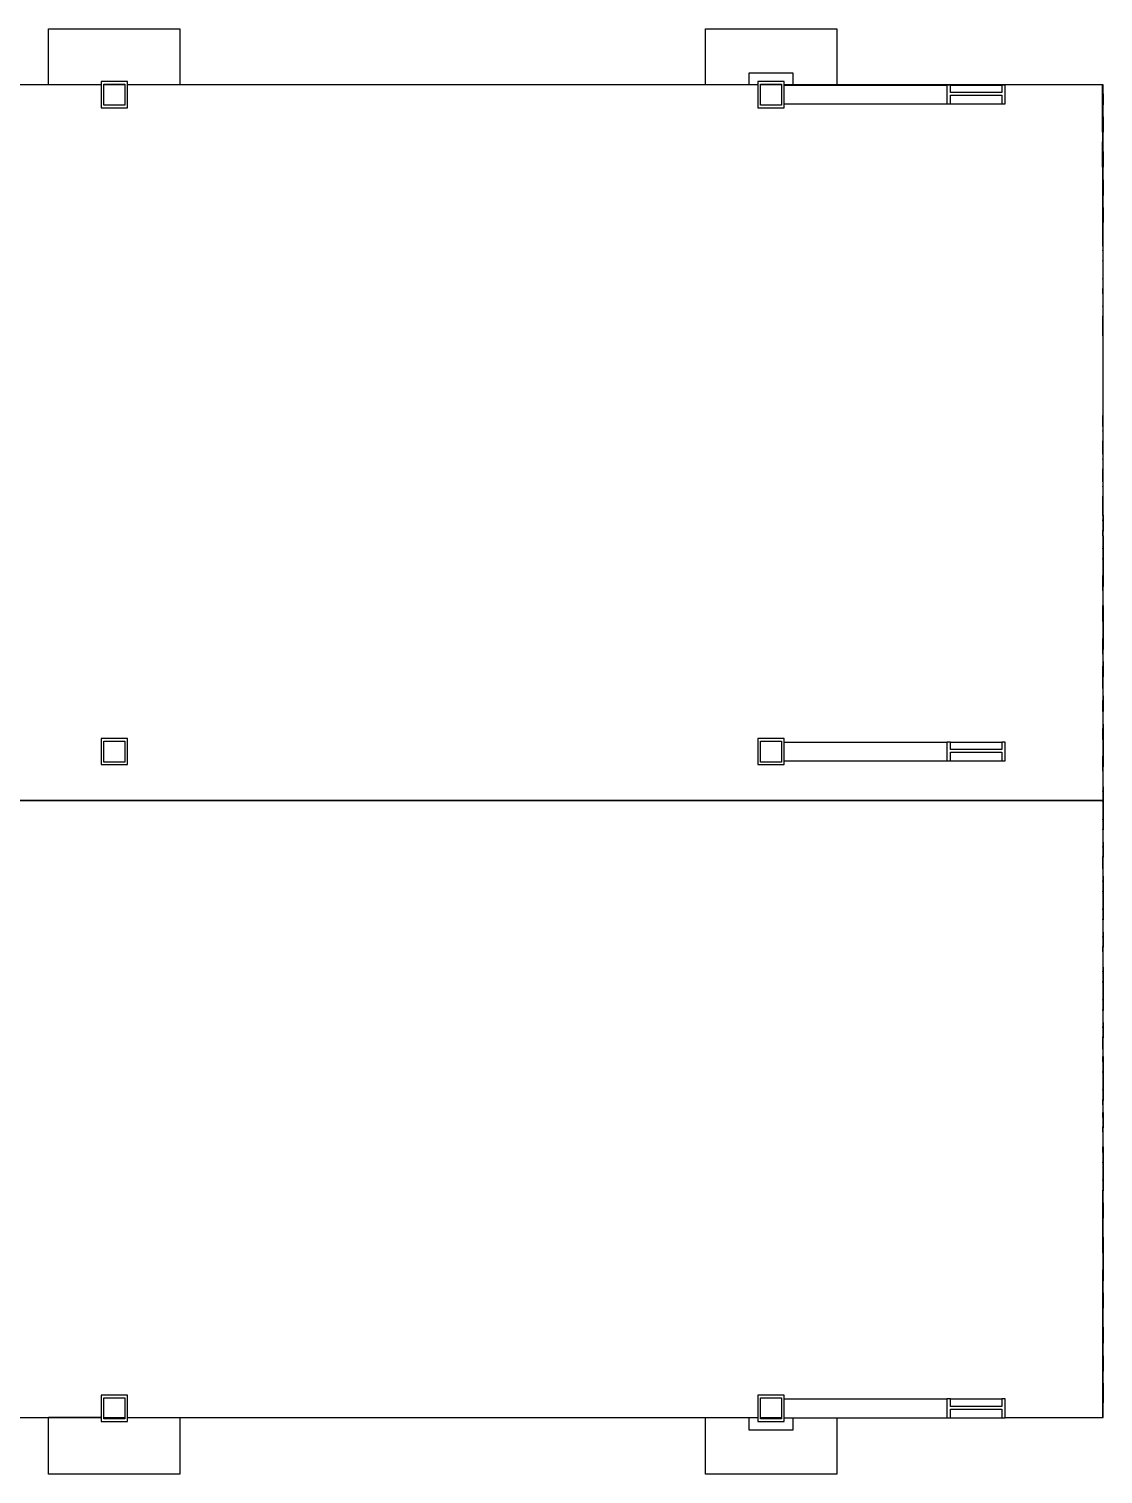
# Model space of a CAD drawing. Extents: x -13.7 to 8.9, y -8.1 to 8.4.
# Drawn here: x -3.33 to 8.94, y -8.07 to 8.43 of the extents above; entities that cross this region are included whole.
import ezdxf

# ---------------------------------------------------------------- set-up
doc = ezdxf.new("R2010")
doc.units = 0
doc.layers.get('0').update_dxf_attribs({"linetype": 'CONTINUOUS'})
doc.layers.add('SECTIONCUTEDGES', color=7, linetype='CONTINUOUS')

msp = doc.modelspace()

# ---------------------------------------------------------------- linework, layer by layer
for p, q in [((-3.107, 7.787), (-3.107, 8.427)), ((-3.107, 8.427), (-1.607, 8.427)), ((-1.607, 8.427), (-1.607, 7.787)), ((4.393, 7.787), (4.393, 8.427)), ((4.393, 8.427), (5.893, 8.427)), ((4.393, 8.427), (5.893, 8.427)), ((4.393, 7.787), (4.393, 8.427)), ((5.893, 8.427), (5.893, 7.787)), ((5.893, 8.427), (5.893, 7.787)), ((4.893, 7.787), (4.893, 7.927)), ((4.893, 7.927), (5.393, 7.927)), ((5.393, 7.927), (5.393, 7.787)), ((-3.107, 7.787), (-9.107, 7.787)), ((-2.507, 7.787), (-3.107, 7.787)), ((-2.237, 7.787), (-2.477, 7.787)), ((-1.607, 7.787), (-2.207, 7.787)), ((4.393, 7.787), (-1.607, 7.787)), ((4.993, 7.787), (4.393, 7.787)), ((5.263, 7.787), (5.023, 7.787)), ((5.893, 7.787), (5.293, 7.787)), ((5.293, 7.785), (7.15, 7.785)), ((8.93, 7.787), (5.893, 7.787)), ((7.191, 7.785), (7.779, 7.785)), ((8.93, 7.739), (8.93, 7.787)), ((8.936, 7.787), (8.93, 7.787)), ((8.936, 7.739), (8.936, 7.787)), ((8.93, 7.739), (8.936, 7.739)), ((8.93, 7.685), (8.93, 7.739)), ((8.93, 7.685), (8.936, 7.685)), ((8.93, 7.676), (8.93, 7.685)), ((8.93, 7.676), (8.936, 7.676)), ((8.93, 7.568), (8.93, 7.676)), ((8.936, 7.685), (8.936, 7.739)), ((8.936, 7.685), (8.936, 7.676)), ((8.936, 7.676), (8.936, 7.568)), ((5.293, 7.57), (7.15, 7.57)), ((7.191, 7.57), (7.779, 7.57)), ((8.93, 7.568), (8.936, 7.568)), ((8.93, 7.559), (8.93, 7.568)), ((8.93, 7.559), (8.936, 7.559)), ((8.93, 7.508), (8.93, 7.559)), ((8.93, 7.422), (8.93, 7.508)), ((8.936, 7.568), (8.936, 7.559)), ((8.936, 7.508), (8.936, 7.559)), ((8.936, 7.422), (8.936, 7.508)), ((8.93, 7.371), (8.93, 7.422)), ((8.93, 7.371), (8.936, 7.371)), ((8.93, 7.363), (8.93, 7.371)), ((8.93, 7.363), (8.936, 7.363)), ((8.93, 7.256), (8.93, 7.363)), ((8.936, 7.422), (8.936, 7.371)), ((8.936, 7.371), (8.936, 7.363)), ((8.936, 7.363), (8.936, 7.256)), ((8.93, 7.256), (8.936, 7.256)), ((8.93, 7.247), (8.93, 7.256)), ((8.93, 7.247), (8.936, 7.247)), ((8.93, 7.247), (8.93, 7.137)), ((8.935, 7.029), (8.93, 7.137)), ((8.93, 7.029), (8.93, 7.137)), ((8.936, 7.256), (8.936, 7.247)), ((8.936, 7.029), (8.936, 7.247)), ((8.93, 7.029), (8.935, 7.029)), ((8.93, 6.974), (8.93, 7.029)), ((8.93, 6.974), (8.936, 6.974)), ((8.93, 6.966), (8.93, 6.974)), ((8.93, 6.966), (8.936, 6.966)), ((8.93, 6.855), (8.93, 6.966)), ((8.935, 7.029), (8.935, 7.029)), ((8.935, 7.029), (8.936, 7.029)), ((8.935, 7.029), (8.936, 7.029)), ((8.935, 7.026), (8.935, 7.029)), ((8.936, 7.029), (8.936, 7.029)), ((8.936, 7.029), (8.936, 6.974)), ((8.936, 6.974), (8.936, 6.966)), ((8.936, 6.966), (8.936, 6.855)), ((8.93, 6.855), (8.933, 6.855)), ((8.93, 6.847), (8.93, 6.855)), ((8.93, 6.847), (8.933, 6.847)), ((8.933, 6.847), (8.933, 6.855)), ((8.933, 6.855), (8.936, 6.855)), ((8.933, 6.847), (8.936, 6.847)), ((8.933, 6.795), (8.933, 6.847)), ((8.933, 6.703), (8.933, 6.795)), ((8.936, 6.855), (8.936, 6.847)), ((8.936, 6.795), (8.936, 6.847)), ((8.936, 6.703), (8.936, 6.795)), ((8.933, 6.652), (8.933, 6.703)), ((8.933, 6.652), (8.936, 6.652)), ((8.933, 6.643), (8.933, 6.652)), ((8.933, 6.643), (8.936, 6.643)), ((8.933, 6.535), (8.933, 6.643)), ((8.936, 6.703), (8.936, 6.652)), ((8.936, 6.652), (8.936, 6.643)), ((8.936, 6.643), (8.936, 6.535)), ((8.933, 6.535), (8.936, 6.535)), ((8.933, 6.527), (8.933, 6.535)), ((8.933, 6.527), (8.936, 6.527)), ((8.933, 6.476), (8.933, 6.527)), ((8.933, 6.389), (8.933, 6.476)), ((8.936, 6.535), (8.936, 6.527)), ((8.936, 6.476), (8.936, 6.527)), ((8.936, 6.389), (8.936, 6.476)), ((8.933, 6.339), (8.933, 6.389)), ((8.933, 6.339), (8.936, 6.339)), ((8.933, 6.33), (8.933, 6.339)), ((8.933, 6.33), (8.936, 6.33)), ((8.933, 6.223), (8.933, 6.33)), ((8.936, 6.389), (8.936, 6.339)), ((8.936, 6.339), (8.936, 6.33)), ((8.936, 6.33), (8.936, 6.223)), ((8.933, 6.223), (8.936, 6.223)), ((8.933, 6.215), (8.933, 6.223)), ((8.933, 6.215), (8.936, 6.215)), ((8.933, 6.164), (8.933, 6.215)), ((8.933, 6.075), (8.933, 6.164)), ((8.936, 6.223), (8.936, 6.215)), ((8.936, 6.164), (8.936, 6.215)), ((8.936, 5.997), (8.936, 6.164)), ((8.934, 5.997), (8.933, 6.075)), ((8.933, 5.997), (8.933, 6.075)), ((8.933, 5.997), (8.934, 5.997)), ((8.933, 5.954), (8.933, 5.997)), ((8.933, 5.954), (8.933, 5.901)), ((8.934, 5.997), (8.936, 5.997)), ((8.934, 5.956), (8.934, 5.997)), ((8.934, 5.956), (8.934, 5.956)), ((8.934, 5.956), (8.934, 5.954)), ((8.934, 5.954), (8.934, 5.956)), ((8.934, 5.948), (8.934, 5.954)), ((8.934, 5.948), (8.934, 5.901)), ((8.936, 1.843), (8.936, 5.997)), ((8.933, 5.901), (8.934, 5.901)), ((8.933, 5.893), (8.933, 5.901)), ((8.933, 5.893), (8.934, 5.893)), ((8.933, 5.893), (8.933, 5.783)), ((8.933, 5.783), (8.934, 5.783)), ((8.933, 5.774), (8.933, 5.783)), ((8.934, 5.901), (8.934, 5.893)), ((8.934, 5.893), (8.934, 5.783)), ((8.934, 5.783), (8.934, 5.774)), ((8.933, 5.774), (8.934, 5.774)), ((8.933, 5.774), (8.933, 5.579)), ((8.934, 5.774), (8.934, 5.579)), ((8.933, 5.579), (8.934, 5.579)), ((8.933, 5.571), (8.933, 5.579)), ((8.933, 5.571), (8.934, 5.571)), ((8.933, 5.571), (8.933, 5.463)), ((8.933, 5.463), (8.934, 5.463)), ((8.933, 5.454), (8.933, 5.463)), ((8.933, 5.454), (8.934, 5.454)), ((8.933, 5.403), (8.933, 5.454)), ((8.934, 5.579), (8.934, 5.571)), ((8.934, 5.571), (8.934, 5.463)), ((8.934, 5.463), (8.934, 5.454)), ((8.934, 5.403), (8.934, 5.454)), ((8.933, 5.403), (8.933, 5.266)), ((8.934, 5.403), (8.934, 5.266)), ((8.933, 5.266), (8.934, 5.266)), ((8.933, 5.257), (8.933, 5.266)), ((8.933, 5.257), (8.934, 5.257)), ((8.933, 5.257), (8.933, 5.15)), ((8.933, 5.15), (8.934, 5.15)), ((8.933, 5.142), (8.933, 5.15)), ((8.933, 5.142), (8.934, 5.142)), ((8.933, 5.091), (8.933, 5.142)), ((8.934, 5.266), (8.934, 5.257)), ((8.934, 5.257), (8.934, 5.15)), ((8.934, 5.15), (8.934, 5.142)), ((8.934, 5.091), (8.934, 5.142)), ((8.933, 5.091), (8.933, 4.924)), ((8.934, 4.924), (8.934, 5.091)), ((8.933, 4.924), (8.934, 4.924)), ((8.933, 4.924), (8.933, 4.015)), ((8.934, 3.897), (8.933, 4.015)), ((8.933, 4.015), (8.933, 3.894)), ((8.933, 3.894), (8.933, 3.842)), ((8.933, 3.842), (8.934, 3.842)), ((8.933, 3.833), (8.933, 3.842)), ((8.933, 3.833), (8.934, 3.833)), ((8.933, 3.833), (8.933, 3.723)), ((8.934, 3.897), (8.934, 3.897)), ((8.934, 3.897), (8.934, 3.894)), ((8.934, 3.894), (8.934, 3.897)), ((8.934, 3.888), (8.934, 3.894)), ((8.934, 3.888), (8.934, 3.842)), ((8.934, 3.842), (8.934, 3.833)), ((8.934, 3.833), (8.934, 3.723)), ((8.933, 3.723), (8.934, 3.723)), ((8.933, 3.714), (8.933, 3.723)), ((8.933, 3.714), (8.934, 3.714)), ((8.933, 3.714), (8.933, 3.571)), ((8.934, 3.723), (8.934, 3.714)), ((8.934, 3.571), (8.934, 3.714)), ((8.933, 3.571), (8.933, 3.52)), ((8.933, 3.52), (8.934, 3.52)), ((8.933, 3.511), (8.933, 3.52)), ((8.933, 3.511), (8.934, 3.511)), ((8.933, 3.511), (8.933, 3.403)), ((8.934, 3.571), (8.934, 3.52)), ((8.934, 3.52), (8.934, 3.511)), ((8.934, 3.511), (8.934, 3.403)), ((8.933, 3.403), (8.934, 3.403)), ((8.933, 3.394), (8.933, 3.403)), ((8.933, 3.394), (8.934, 3.394)), ((8.933, 3.394), (8.933, 3.257)), ((8.934, 3.403), (8.934, 3.394)), ((8.934, 3.257), (8.934, 3.394)), ((8.933, 3.257), (8.933, 3.206)), ((8.933, 3.206), (8.934, 3.206)), ((8.933, 3.198), (8.933, 3.206)), ((8.933, 3.198), (8.934, 3.198)), ((8.933, 3.198), (8.933, 3.091)), ((8.934, 3.257), (8.934, 3.206)), ((8.934, 3.206), (8.934, 3.198)), ((8.934, 3.198), (8.934, 3.091)), ((8.933, 3.091), (8.934, 3.091)), ((8.933, 3.082), (8.933, 3.091)), ((8.933, 3.082), (8.934, 3.082)), ((8.933, 3.032), (8.933, 3.082)), ((8.933, 3.032), (8.933, 2.873)), ((8.934, 3.091), (8.934, 3.082)), ((8.934, 3.082), (8.934, 3.043)), ((8.935, 2.876), (8.934, 3.043)), ((8.934, 3.043), (8.934, 3.043)), ((8.934, 3.032), (8.934, 3.043)), ((8.934, 2.873), (8.934, 3.032)), ((8.933, 2.873), (8.933, 2.821)), ((8.933, 2.821), (8.935, 2.821)), ((8.933, 2.812), (8.933, 2.821)), ((8.933, 2.812), (8.935, 2.812)), ((8.933, 2.812), (8.933, 2.702)), ((8.935, 2.876), (8.935, 2.876)), ((8.935, 2.876), (8.935, 2.873)), ((8.935, 2.873), (8.935, 2.876)), ((8.935, 2.867), (8.935, 2.873)), ((8.935, 2.867), (8.935, 2.821)), ((8.935, 2.821), (8.935, 2.812)), ((8.935, 2.812), (8.935, 2.702)), ((8.933, 2.702), (8.935, 2.702)), ((8.933, 2.693), (8.933, 2.702)), ((8.933, 2.693), (8.935, 2.693)), ((8.933, 2.641), (8.933, 2.693)), ((8.933, 2.641), (8.933, 2.498)), ((8.935, 2.702), (8.935, 2.693)), ((8.935, 2.641), (8.935, 2.693)), ((8.935, 2.641), (8.935, 2.498)), ((8.933, 2.498), (8.935, 2.498)), ((8.933, 2.49), (8.933, 2.498)), ((8.933, 2.49), (8.935, 2.49)), ((8.933, 2.49), (8.933, 2.382)), ((8.935, 2.498), (8.935, 2.49)), ((8.935, 2.49), (8.935, 2.382)), ((8.933, 2.382), (8.935, 2.382)), ((8.933, 2.373), (8.933, 2.382)), ((8.933, 2.373), (8.935, 2.373)), ((8.933, 2.373), (8.933, 2.185)), ((8.935, 2.382), (8.935, 2.373)), ((8.935, 2.373), (8.935, 2.185)), ((8.933, 2.185), (8.935, 2.185)), ((8.933, 2.176), (8.933, 2.185)), ((8.933, 2.176), (8.935, 2.176)), ((8.933, 2.07), (8.933, 2.176)), ((8.935, 2.185), (8.935, 2.176)), ((8.935, 2.176), (8.935, 2.07)), ((8.933, 2.07), (8.935, 2.07)), ((8.933, 2.061), (8.933, 2.07)), ((8.933, 2.061), (8.935, 2.061)), ((8.933, 2.011), (8.933, 2.061)), ((8.935, 2.011), (8.933, 2.011)), ((8.933, 2.011), (8.933, 1.843)), ((8.935, 2.07), (8.935, 2.061)), ((8.935, 2.011), (8.935, 2.061)), ((8.935, 1.961), (8.935, 2.011)), ((8.935, 1.961), (8.935, 2.011)), ((8.933, 1.843), (8.935, 1.843)), ((8.933, 1.788), (8.933, 1.843)), ((8.936, 1.843), (8.935, 1.961)), ((8.935, 1.843), (8.935, 1.961)), ((8.936, 1.843), (8.936, 1.843)), ((8.936, 1.843), (8.936, 1.84)), ((8.936, 1.84), (8.936, 1.843)), ((8.936, 1.834), (8.936, 1.84)), ((8.936, 1.834), (8.936, 1.788)), ((8.933, 1.788), (8.936, 1.788)), ((8.933, 1.779), (8.933, 1.788)), ((8.933, 1.779), (8.936, 1.779)), ((8.933, 1.669), (8.933, 1.779)), ((8.933, 1.669), (8.936, 1.669)), ((8.933, 1.661), (8.933, 1.669)), ((8.933, 1.661), (8.936, 1.661)), ((8.933, 1.661), (8.933, 1.466)), ((8.936, 1.788), (8.936, 1.779)), ((8.936, 1.779), (8.936, 1.669)), ((8.936, 1.669), (8.936, 1.661)), ((8.936, 1.661), (8.936, 1.466)), ((8.933, 1.466), (8.936, 1.466)), ((8.933, 1.457), (8.933, 1.466)), ((8.933, 1.457), (8.936, 1.457)), ((8.933, 1.349), (8.933, 1.457)), ((8.933, 1.349), (8.936, 1.349)), ((8.933, 1.34), (8.933, 1.349)), ((8.933, 1.34), (8.936, 1.34)), ((8.933, 1.289), (8.933, 1.34)), ((8.936, 1.466), (8.936, 1.457)), ((8.936, 1.457), (8.936, 1.349)), ((8.936, 1.349), (8.936, 1.34)), ((8.936, 1.289), (8.936, 1.34)), ((8.933, 1.289), (8.933, 1.203)), ((8.933, 1.203), (8.933, 1.152)), ((8.936, 1.203), (8.936, 1.289)), ((8.936, 1.203), (8.936, 1.152)), ((8.933, 1.152), (8.936, 1.152)), ((8.933, 1.144), (8.933, 1.152)), ((8.933, 1.144), (8.936, 1.144)), ((8.933, 1.037), (8.933, 1.144)), ((8.933, 1.037), (8.936, 1.037)), ((8.933, 1.028), (8.933, 1.037)), ((8.933, 1.028), (8.936, 1.028)), ((8.933, 0.978), (8.933, 1.028)), ((8.936, 1.152), (8.936, 1.144)), ((8.936, 1.144), (8.936, 1.037)), ((8.936, 1.037), (8.936, 1.028)), ((8.936, 0.978), (8.936, 1.028)), ((8.933, 0.978), (8.933, 0.761)), ((8.935, 0.813), (8.934, 0.978)), ((8.936, 0.811), (8.936, 0.978)), ((8.933, 0.761), (8.935, 0.761)), ((8.933, 0.752), (8.933, 0.761)), ((8.933, 0.752), (8.935, 0.752)), ((8.933, 0.642), (8.933, 0.752)), ((8.935, 0.813), (8.935, 0.811)), ((8.935, 0.811), (8.936, 0.811)), ((8.935, 0.811), (8.935, 0.761)), ((8.935, 0.761), (8.935, 0.752)), ((8.935, 0.752), (8.935, 0.642)), ((8.936, 0.287), (8.936, 0.811)), ((8.933, 0.642), (8.935, 0.642)), ((8.933, 0.634), (8.933, 0.642)), ((8.933, 0.634), (8.935, 0.634)), ((8.933, 0.634), (8.933, 0.49)), ((8.935, 0.642), (8.935, 0.634)), ((8.935, 0.49), (8.935, 0.634)), ((8.933, 0.49), (8.933, 0.439)), ((8.933, 0.439), (8.935, 0.439)), ((8.933, 0.43), (8.933, 0.439)), ((8.933, 0.43), (8.935, 0.43)), ((8.933, 0.322), (8.933, 0.43)), ((8.935, 0.49), (8.935, 0.439)), ((8.935, 0.439), (8.935, 0.43)), ((8.935, 0.43), (8.935, 0.322)), ((5.293, 0.285), (7.15, 0.285)), ((7.191, 0.285), (7.779, 0.285)), ((8.933, 0.322), (8.935, 0.322)), ((8.933, 0.314), (8.933, 0.322)), ((8.933, 0.314), (8.935, 0.314)), ((8.933, 0.314), (8.933, 0.125)), ((8.935, 0.322), (8.935, 0.314)), ((8.935, 0.314), (8.935, 0.287)), ((8.936, 0.287), (8.935, 0.287)), ((8.935, 0.287), (8.935, 0.125)), ((8.936, 0.072), (8.936, 0.287)), ((5.293, 0.07), (7.15, 0.07)), ((7.191, 0.07), (7.779, 0.07)), ((8.933, 0.125), (8.935, 0.125)), ((8.933, 0.117), (8.933, 0.125)), ((8.933, 0.117), (8.935, 0.117)), ((8.933, 0.01), (8.933, 0.117)), ((8.933, 0.01), (8.935, 0.01)), ((8.933, 0.001), (8.933, 0.01)), ((8.933, 0.001), (8.935, 0.001)), ((8.933, -0.049), (8.933, 0.001)), ((8.935, 0.125), (8.935, 0.117)), ((8.935, 0.117), (8.935, 0.072)), ((8.935, 0.072), (8.936, 0.072)), ((8.935, 0.072), (8.935, 0.01)), ((8.935, 0.01), (8.935, 0.001)), ((8.935, -0.098), (8.935, 0.001)), ((8.936, -0.217), (8.936, 0.072)), ((8.935, -0.049), (8.933, -0.049)), ((8.933, -0.049), (8.933, -0.216)), ((8.935, -0.098), (8.935, -0.049)), ((8.936, -0.217), (8.935, -0.098)), ((8.935, -0.216), (8.935, -0.098)), ((8.933, -0.216), (8.935, -0.216)), ((8.933, -0.216), (8.933, -0.272)), ((8.933, -0.272), (8.936, -0.272)), ((8.933, -0.28), (8.933, -0.272)), ((8.933, -0.28), (8.936, -0.28)), ((8.933, -0.28), (8.933, -0.378)), ((8.936, -0.217), (8.936, -0.217)), ((8.936, -0.217), (8.936, -0.22)), ((8.936, -0.22), (8.936, -0.217)), ((8.936, -0.225), (8.936, -0.22)), ((8.936, -0.225), (8.936, -0.272)), ((8.936, -0.272), (8.936, -0.28)), ((8.936, -0.28), (8.936, -0.39)), ((-13.599, -0.378), (8.933, -0.378)), ((-13.599, -0.382), (8.933, -0.382)), ((8.933, -0.378), (8.933, -0.382)), ((8.933, -0.39), (8.933, -0.382)), ((8.933, -0.39), (8.936, -0.39)), ((8.933, -0.399), (8.933, -0.39)), ((8.933, -0.399), (8.936, -0.399)), ((8.933, -0.399), (8.933, -0.594)), ((8.936, -0.39), (8.936, -0.399)), ((8.936, -0.399), (8.936, -0.594)), ((8.933, -0.594), (8.936, -0.594)), ((8.933, -0.602), (8.933, -0.594)), ((8.933, -0.602), (8.936, -0.602)), ((8.933, -0.602), (8.933, -0.711)), ((8.936, -0.594), (8.936, -0.602)), ((8.936, -0.602), (8.936, -0.711)), ((8.933, -0.711), (8.936, -0.711)), ((8.933, -0.719), (8.933, -0.711)), ((8.933, -0.719), (8.936, -0.719)), ((8.933, -0.719), (8.933, -0.857)), ((8.936, -0.711), (8.936, -0.719)), ((8.936, -0.857), (8.936, -0.719)), ((8.933, -0.857), (8.933, -0.907)), ((8.933, -0.907), (8.936, -0.907)), ((8.933, -0.916), (8.933, -0.907)), ((8.933, -0.916), (8.936, -0.916)), ((8.933, -0.916), (8.933, -1.023)), ((8.936, -0.857), (8.936, -0.907)), ((8.936, -0.907), (8.936, -0.916)), ((8.936, -0.916), (8.936, -1.023)), ((8.933, -1.023), (8.936, -1.023)), ((8.933, -1.031), (8.933, -1.023)), ((8.933, -1.031), (8.936, -1.031)), ((8.933, -1.082), (8.933, -1.031)), ((8.933, -1.082), (8.933, -1.299)), ((8.935, -1.246), (8.934, -1.082)), ((8.936, -1.023), (8.936, -1.031)), ((8.936, -1.249), (8.936, -1.031)), ((8.933, -1.299), (8.935, -1.299)), ((8.933, -1.307), (8.933, -1.299)), ((8.933, -1.307), (8.935, -1.307)), ((8.933, -1.307), (8.933, -1.417)), ((8.935, -1.246), (8.935, -1.249)), ((8.935, -1.249), (8.936, -1.249)), ((8.935, -1.249), (8.935, -1.299)), ((8.935, -1.299), (8.935, -1.307)), ((8.935, -1.307), (8.935, -1.417)), ((8.936, -2.276), (8.936, -1.249)), ((8.933, -1.417), (8.935, -1.417)), ((8.933, -1.426), (8.933, -1.417)), ((8.933, -1.426), (8.935, -1.426)), ((8.933, -1.426), (8.933, -1.621)), ((8.935, -1.417), (8.935, -1.426)), ((8.935, -1.426), (8.935, -1.621)), ((8.933, -1.621), (8.935, -1.621)), ((8.933, -1.629), (8.933, -1.621)), ((8.933, -1.629), (8.935, -1.629)), ((8.933, -1.629), (8.933, -1.737)), ((8.935, -1.621), (8.935, -1.629)), ((8.935, -1.629), (8.935, -1.737)), ((8.933, -1.737), (8.935, -1.737)), ((8.933, -1.746), (8.933, -1.737)), ((8.933, -1.746), (8.935, -1.746)), ((8.933, -1.746), (8.933, -1.884)), ((8.935, -1.737), (8.935, -1.746)), ((8.935, -1.884), (8.935, -1.746)), ((8.933, -1.884), (8.933, -1.934)), ((8.933, -1.934), (8.935, -1.934)), ((8.933, -1.943), (8.933, -1.934)), ((8.933, -1.943), (8.935, -1.943)), ((8.933, -1.943), (8.933, -2.05)), ((8.935, -1.884), (8.935, -1.934)), ((8.935, -1.934), (8.935, -1.943)), ((8.935, -1.943), (8.935, -2.05)), ((8.933, -2.05), (8.935, -2.05)), ((8.933, -2.058), (8.933, -2.05)), ((8.933, -2.058), (8.935, -2.058)), ((8.933, -2.109), (8.933, -2.058)), ((8.935, -2.109), (8.933, -2.109)), ((8.933, -2.109), (8.933, -2.276)), ((8.935, -2.05), (8.935, -2.058)), ((8.935, -2.109), (8.935, -2.058)), ((8.935, -2.158), (8.935, -2.109)), ((8.935, -2.158), (8.935, -2.109)), ((8.933, -2.276), (8.935, -2.276)), ((8.933, -2.279), (8.933, -2.276)), ((8.933, -2.279), (8.933, -2.331)), ((8.936, -2.276), (8.935, -2.158)), ((8.935, -2.276), (8.935, -2.158)), ((8.936, -2.276), (8.936, -2.276)), ((8.936, -2.276), (8.936, -2.279)), ((8.936, -2.279), (8.936, -2.276)), ((8.936, -2.285), (8.936, -2.279)), ((8.936, -2.285), (8.936, -2.331)), ((8.933, -2.331), (8.936, -2.331)), ((8.933, -2.34), (8.933, -2.331)), ((8.933, -2.34), (8.936, -2.34)), ((8.933, -2.34), (8.933, -2.45)), ((8.933, -2.45), (8.936, -2.45)), ((8.933, -2.459), (8.933, -2.45)), ((8.933, -2.459), (8.936, -2.459)), ((8.933, -2.459), (8.933, -2.653)), ((8.936, -2.331), (8.936, -2.34)), ((8.936, -2.34), (8.936, -2.45)), ((8.936, -2.45), (8.936, -2.459)), ((8.936, -2.459), (8.936, -2.653)), ((8.933, -2.653), (8.936, -2.653)), ((8.933, -2.662), (8.933, -2.653)), ((8.933, -2.662), (8.936, -2.662)), ((8.933, -2.662), (8.933, -2.77)), ((8.933, -2.77), (8.936, -2.77)), ((8.933, -2.779), (8.933, -2.77)), ((8.933, -2.779), (8.936, -2.779)), ((8.933, -2.779), (8.933, -2.916)), ((8.936, -2.653), (8.936, -2.662)), ((8.936, -2.662), (8.936, -2.77)), ((8.936, -2.77), (8.936, -2.779)), ((8.936, -2.916), (8.936, -2.779)), ((8.933, -2.916), (8.933, -2.967)), ((8.933, -2.967), (8.936, -2.967)), ((8.933, -2.976), (8.933, -2.967)), ((8.936, -2.916), (8.936, -2.967)), ((8.936, -2.967), (8.936, -2.976)), ((8.933, -2.976), (8.936, -2.976)), ((8.933, -2.976), (8.933, -3.082)), ((8.933, -3.082), (8.936, -3.082)), ((8.933, -3.091), (8.933, -3.082)), ((8.933, -3.091), (8.936, -3.091)), ((8.933, -3.141), (8.933, -3.091)), ((8.936, -2.976), (8.936, -3.082)), ((8.936, -3.082), (8.936, -3.091)), ((8.936, -3.141), (8.936, -3.091)), ((8.933, -3.141), (8.933, -3.306)), ((8.935, -3.306), (8.934, -3.141)), ((8.936, -3.309), (8.936, -3.141)), ((8.933, -3.358), (8.933, -3.306)), ((8.933, -3.358), (8.935, -3.358)), ((8.933, -3.367), (8.933, -3.358)), ((8.933, -3.367), (8.935, -3.367)), ((8.933, -3.367), (8.933, -3.477)), ((8.935, -3.306), (8.935, -3.309)), ((8.935, -3.309), (8.936, -3.309)), ((8.935, -3.309), (8.935, -3.358)), ((8.935, -3.358), (8.935, -3.367)), ((8.935, -3.367), (8.935, -3.477)), ((8.936, -4.336), (8.936, -3.309)), ((8.933, -3.477), (8.935, -3.477)), ((8.933, -3.486), (8.933, -3.477)), ((8.933, -3.486), (8.935, -3.486)), ((8.933, -3.486), (8.933, -3.68)), ((8.935, -3.477), (8.935, -3.486)), ((8.935, -3.486), (8.935, -3.68)), ((8.933, -3.68), (8.935, -3.68)), ((8.933, -3.689), (8.933, -3.68)), ((8.933, -3.689), (8.935, -3.689)), ((8.933, -3.689), (8.933, -3.797)), ((8.935, -3.68), (8.935, -3.689)), ((8.935, -3.689), (8.935, -3.797)), ((8.933, -3.797), (8.935, -3.797)), ((8.933, -3.806), (8.933, -3.797)), ((8.933, -3.806), (8.935, -3.806)), ((8.933, -3.857), (8.933, -3.806)), ((8.933, -3.857), (8.933, -3.943)), ((8.933, -3.994), (8.933, -3.943)), ((8.935, -3.797), (8.935, -3.806)), ((8.935, -3.857), (8.935, -3.806)), ((8.935, -3.943), (8.935, -3.857)), ((8.935, -3.943), (8.935, -3.994)), ((8.933, -3.994), (8.935, -3.994)), ((8.933, -4.002), (8.933, -3.994)), ((8.933, -4.002), (8.935, -4.002)), ((8.933, -4.002), (8.933, -4.109)), ((8.933, -4.109), (8.935, -4.109)), ((8.933, -4.118), (8.933, -4.109)), ((8.933, -4.118), (8.935, -4.118)), ((8.933, -4.168), (8.933, -4.118)), ((8.935, -3.994), (8.935, -4.002)), ((8.935, -4.002), (8.935, -4.109)), ((8.935, -4.109), (8.935, -4.118)), ((8.935, -4.168), (8.935, -4.118)), ((8.933, -4.168), (8.935, -4.168)), ((8.933, -4.168), (8.933, -4.336)), ((8.935, -4.218), (8.935, -4.168)), ((8.935, -4.218), (8.935, -4.168)), ((8.936, -4.336), (8.935, -4.218)), ((8.935, -4.336), (8.935, -4.218)), ((8.933, -4.336), (8.935, -4.336)), ((8.933, -4.391), (8.933, -4.336)), ((8.933, -4.391), (8.936, -4.391)), ((8.933, -4.4), (8.933, -4.391)), ((8.933, -4.4), (8.936, -4.4)), ((8.933, -4.4), (8.933, -4.51)), ((8.936, -4.336), (8.936, -4.336)), ((8.936, -4.336), (8.936, -4.339)), ((8.936, -4.339), (8.936, -4.336)), ((8.936, -4.344), (8.936, -4.339)), ((8.936, -4.344), (8.936, -4.391)), ((8.936, -4.391), (8.936, -4.4)), ((8.936, -4.4), (8.936, -4.51)), ((8.933, -4.51), (8.936, -4.51)), ((8.933, -4.518), (8.933, -4.51)), ((8.933, -4.518), (8.936, -4.518)), ((8.933, -4.518), (8.933, -4.713)), ((8.936, -4.51), (8.936, -4.518)), ((8.936, -4.518), (8.936, -4.713)), ((8.933, -4.713), (8.936, -4.713)), ((8.933, -4.722), (8.933, -4.713)), ((8.933, -4.722), (8.936, -4.722)), ((8.933, -4.722), (8.933, -4.83)), ((8.936, -4.713), (8.936, -4.722)), ((8.936, -4.722), (8.936, -4.83)), ((8.933, -4.83), (8.936, -4.83)), ((8.933, -4.838), (8.933, -4.83)), ((8.933, -4.838), (8.936, -4.838)), ((8.933, -4.976), (8.933, -4.838)), ((8.936, -4.83), (8.936, -4.838)), ((8.936, -4.976), (8.936, -4.838)), ((8.933, -5.027), (8.933, -4.976)), ((8.933, -5.027), (8.936, -5.027)), ((8.933, -5.035), (8.933, -5.027)), ((8.933, -5.035), (8.936, -5.035)), ((8.933, -5.142), (8.933, -5.035)), ((8.936, -4.976), (8.936, -5.027)), ((8.936, -5.027), (8.936, -5.035)), ((8.936, -5.035), (8.936, -5.142)), ((8.933, -5.142), (8.936, -5.142)), ((8.933, -5.15), (8.933, -5.142)), ((8.933, -5.15), (8.936, -5.15)), ((8.933, -5.201), (8.933, -5.15)), ((8.933, -5.366), (8.933, -5.201)), ((8.935, -5.366), (8.934, -5.201)), ((8.936, -5.142), (8.936, -5.15)), ((8.936, -5.201), (8.936, -5.15)), ((8.936, -5.368), (8.936, -5.201)), ((8.933, -5.418), (8.933, -5.366)), ((8.933, -5.418), (8.935, -5.418)), ((8.933, -5.426), (8.933, -5.418)), ((8.933, -5.426), (8.935, -5.426)), ((8.933, -5.537), (8.933, -5.426)), ((8.935, -5.366), (8.935, -5.368)), ((8.935, -5.368), (8.936, -5.368)), ((8.935, -5.368), (8.935, -5.418)), ((8.935, -5.418), (8.935, -5.426)), ((8.935, -5.426), (8.935, -5.537)), ((8.936, -6.395), (8.936, -5.368)), ((8.933, -5.537), (8.935, -5.537)), ((8.933, -5.545), (8.933, -5.537)), ((8.933, -5.545), (8.935, -5.545)), ((8.933, -5.545), (8.933, -5.74)), ((8.935, -5.537), (8.935, -5.545)), ((8.935, -5.545), (8.935, -5.74)), ((8.933, -5.74), (8.935, -5.74)), ((8.933, -5.749), (8.933, -5.74)), ((8.933, -5.749), (8.935, -5.749)), ((8.933, -5.857), (8.933, -5.749)), ((8.935, -5.74), (8.935, -5.749)), ((8.935, -5.749), (8.935, -5.857)), ((8.933, -5.857), (8.935, -5.857)), ((8.933, -5.865), (8.933, -5.857)), ((8.933, -5.865), (8.935, -5.865)), ((8.933, -6.003), (8.933, -5.865)), ((8.935, -5.857), (8.935, -5.865)), ((8.935, -6.003), (8.935, -5.865)), ((8.933, -6.053), (8.933, -6.003)), ((8.933, -6.053), (8.935, -6.053)), ((8.933, -6.062), (8.933, -6.053)), ((8.933, -6.062), (8.935, -6.062)), ((8.933, -6.169), (8.933, -6.062)), ((8.935, -6.003), (8.935, -6.053)), ((8.935, -6.053), (8.935, -6.062)), ((8.935, -6.062), (8.935, -6.169)), ((8.933, -6.169), (8.935, -6.169)), ((8.933, -6.177), (8.933, -6.169)), ((8.933, -6.177), (8.935, -6.177)), ((8.933, -6.228), (8.933, -6.177)), ((8.933, -6.228), (8.935, -6.228)), ((8.933, -6.395), (8.933, -6.228)), ((8.935, -6.169), (8.935, -6.177)), ((8.935, -6.228), (8.935, -6.177)), ((8.935, -6.277), (8.935, -6.228)), ((8.935, -6.277), (8.935, -6.228)), ((8.933, -6.395), (8.935, -6.395)), ((8.933, -6.398), (8.933, -6.395)), ((8.933, -6.45), (8.933, -6.398)), ((8.936, -6.395), (8.935, -6.277)), ((8.935, -6.395), (8.935, -6.277)), ((8.936, -6.395), (8.936, -6.395)), ((8.936, -6.395), (8.936, -6.398)), ((8.936, -6.398), (8.936, -6.395)), ((8.936, -6.404), (8.936, -6.398)), ((8.936, -6.404), (8.936, -6.45)), ((8.933, -6.45), (8.936, -6.45)), ((8.933, -6.459), (8.933, -6.45)), ((8.933, -6.459), (8.936, -6.459)), ((8.933, -6.569), (8.933, -6.459)), ((8.933, -6.569), (8.936, -6.569)), ((8.933, -6.578), (8.933, -6.569)), ((8.933, -6.578), (8.936, -6.578)), ((8.933, -6.63), (8.933, -6.578)), ((8.936, -6.45), (8.936, -6.459)), ((8.936, -6.459), (8.936, -6.569)), ((8.936, -6.569), (8.936, -6.578)), ((8.936, -6.63), (8.936, -6.578)), ((8.933, -6.721), (8.933, -6.63)), ((8.933, -6.773), (8.933, -6.721)), ((8.936, -6.721), (8.936, -6.63)), ((8.936, -6.721), (8.936, -6.773)), ((8.933, -6.773), (8.936, -6.773)), ((8.933, -6.781), (8.933, -6.773)), ((8.933, -6.781), (8.936, -6.781)), ((8.933, -6.889), (8.933, -6.781)), ((8.933, -6.889), (8.936, -6.889)), ((8.933, -6.898), (8.933, -6.889)), ((8.933, -6.898), (8.936, -6.898)), ((8.933, -7.036), (8.933, -6.898)), ((8.936, -6.773), (8.936, -6.781)), ((8.936, -6.781), (8.936, -6.889)), ((8.936, -6.889), (8.936, -6.898)), ((8.936, -7.036), (8.936, -6.898)), ((8.933, -7.086), (8.933, -7.036)), ((8.933, -7.086), (8.936, -7.086)), ((8.933, -7.095), (8.933, -7.086)), ((8.933, -7.095), (8.936, -7.095)), ((8.933, -7.201), (8.933, -7.095)), ((8.936, -7.036), (8.936, -7.086)), ((8.936, -7.086), (8.936, -7.095)), ((8.936, -7.095), (8.936, -7.201)), ((5.293, -7.215), (7.15, -7.215)), ((7.191, -7.215), (7.779, -7.215)), ((8.933, -7.201), (8.936, -7.201)), ((8.933, -7.21), (8.933, -7.201)), ((8.933, -7.21), (8.936, -7.21)), ((8.933, -7.26), (8.933, -7.21)), ((8.936, -7.201), (8.936, -7.21)), ((8.936, -7.21), (8.936, -7.26)), ((8.933, -7.428), (8.933, -7.26)), ((8.936, -7.428), (8.936, -7.26)), ((-9.107, -7.428), (-3.107, -7.428)), ((-3.107, -7.43), (-9.107, -7.43)), ((-3.107, -7.43), (-3.107, -7.428)), ((-2.507, -7.428), (-3.107, -7.428)), ((-3.107, -8.073), (-3.107, -7.43)), ((-2.507, -7.43), (-3.107, -7.43)), ((-2.477, -7.428), (-2.237, -7.428)), ((-2.207, -7.428), (-1.607, -7.428)), ((-1.607, -7.43), (-2.207, -7.43)), ((-1.607, -7.428), (-1.607, -7.43)), ((-1.607, -7.428), (4.393, -7.428)), ((-1.607, -7.43), (-1.607, -8.073)), ((4.393, -7.43), (-1.607, -7.43)), ((4.393, -7.428), (4.993, -7.428)), ((4.393, -7.43), (4.393, -7.428)), ((4.393, -8.073), (4.393, -7.428)), ((4.993, -7.43), (4.393, -7.43)), ((4.393, -8.073), (4.393, -7.43)), ((4.893, -7.573), (4.893, -7.428)), ((5.393, -7.573), (4.893, -7.573)), ((5.023, -7.428), (5.263, -7.428)), ((5.293, -7.43), (5.893, -7.43)), ((5.393, -7.43), (5.393, -7.573)), ((5.893, -7.43), (5.893, -8.073)), ((5.893, -7.43), (7.15, -7.43)), ((5.893, -7.43), (5.893, -8.073)), ((7.191, -7.43), (7.779, -7.43)), ((7.819, -7.428), (8.933, -7.428)), ((8.933, -7.428), (8.936, -7.428)), ((-1.607, -8.073), (-3.107, -8.073)), ((5.893, -8.073), (4.393, -8.073)), ((5.893, -8.073), (4.393, -8.073))]:
    msp.add_line(p, q)
at = {"layer": 'SECTIONCUTEDGES'}
for p, q in [((-2.207, 7.827), (-2.507, 7.827)), ((-2.507, 7.827), (-2.507, 7.787)), ((-2.507, 7.787), (-2.507, 7.527)), ((-2.477, 7.787), (-2.477, 7.797)), ((-2.477, 7.797), (-2.237, 7.797)), ((-2.477, 7.557), (-2.477, 7.787)), ((-2.237, 7.797), (-2.237, 7.787)), ((-2.237, 7.787), (-2.237, 7.557)), ((-2.207, 7.787), (-2.207, 7.827)), ((-2.207, 7.527), (-2.207, 7.787)), ((5.293, 7.827), (4.993, 7.827)), ((4.993, 7.827), (4.993, 7.787)), ((4.993, 7.787), (4.993, 7.527)), ((5.023, 7.787), (5.023, 7.797)), ((5.023, 7.797), (5.263, 7.797)), ((5.023, 7.557), (5.023, 7.787)), ((5.263, 7.797), (5.263, 7.787)), ((5.263, 7.787), (5.263, 7.557)), ((5.293, 7.787), (5.293, 7.827)), ((5.293, 7.785), (5.293, 7.787)), ((5.293, 7.57), (5.293, 7.785)), ((7.191, 7.785), (7.15, 7.785)), ((7.15, 7.785), (7.15, 7.57)), ((7.191, 7.7), (7.191, 7.785)), ((7.819, 7.785), (7.779, 7.785)), ((7.779, 7.785), (7.779, 7.7)), ((7.819, 7.57), (7.819, 7.785)), ((7.779, 7.7), (7.191, 7.7)), ((7.191, 7.67), (7.779, 7.67)), ((7.191, 7.57), (7.191, 7.67)), ((7.779, 7.67), (7.779, 7.57)), ((-2.507, 7.527), (-2.207, 7.527)), ((-2.237, 7.557), (-2.477, 7.557)), ((4.993, 7.527), (5.293, 7.527)), ((5.263, 7.557), (5.023, 7.557)), ((5.293, 7.527), (5.293, 7.57)), ((7.15, 7.57), (7.191, 7.57)), ((7.779, 7.57), (7.819, 7.57)), ((-2.207, 0.327), (-2.507, 0.327)), ((-2.507, 0.327), (-2.507, 0.027)), ((-2.477, 0.057), (-2.477, 0.297)), ((-2.477, 0.297), (-2.237, 0.297)), ((-2.237, 0.297), (-2.237, 0.057)), ((-2.207, 0.027), (-2.207, 0.327)), ((5.293, 0.327), (4.993, 0.327)), ((4.993, 0.327), (4.993, 0.027)), ((5.023, 0.297), (5.263, 0.297)), ((5.023, 0.057), (5.023, 0.297)), ((5.263, 0.297), (5.263, 0.057)), ((5.293, 0.285), (5.293, 0.327)), ((5.293, 0.07), (5.293, 0.285)), ((7.191, 0.285), (7.15, 0.285)), ((7.15, 0.285), (7.15, 0.07)), ((7.191, 0.2), (7.191, 0.285)), ((7.779, 0.2), (7.191, 0.2)), ((7.191, 0.17), (7.779, 0.17)), ((7.191, 0.07), (7.191, 0.17)), ((7.819, 0.285), (7.779, 0.285)), ((7.779, 0.285), (7.779, 0.2)), ((7.779, 0.17), (7.779, 0.07)), ((7.819, 0.07), (7.819, 0.285)), ((-2.507, 0.027), (-2.207, 0.027)), ((-2.237, 0.057), (-2.477, 0.057)), ((4.993, 0.027), (5.293, 0.027)), ((5.263, 0.057), (5.023, 0.057)), ((5.293, 0.027), (5.293, 0.07)), ((7.15, 0.07), (7.191, 0.07)), ((7.779, 0.07), (7.819, 0.07)), ((-2.207, -7.173), (-2.507, -7.173)), ((-2.507, -7.173), (-2.507, -7.428)), ((-2.477, -7.203), (-2.237, -7.203)), ((-2.477, -7.428), (-2.477, -7.203)), ((-2.237, -7.203), (-2.237, -7.428)), ((-2.207, -7.428), (-2.207, -7.173)), ((5.293, -7.173), (4.993, -7.173)), ((4.993, -7.173), (4.993, -7.428)), ((5.023, -7.203), (5.263, -7.203)), ((5.023, -7.428), (5.023, -7.203)), ((5.263, -7.203), (5.263, -7.428)), ((5.293, -7.215), (5.293, -7.173)), ((5.293, -7.43), (5.293, -7.215)), ((7.191, -7.215), (7.15, -7.215)), ((7.15, -7.215), (7.15, -7.43)), ((7.191, -7.3), (7.191, -7.215)), ((7.819, -7.215), (7.779, -7.215)), ((7.779, -7.215), (7.779, -7.3)), ((7.819, -7.428), (7.819, -7.215)), ((7.779, -7.3), (7.191, -7.3)), ((7.191, -7.33), (7.779, -7.33)), ((7.191, -7.43), (7.191, -7.33)), ((7.779, -7.33), (7.779, -7.43)), ((-2.507, -7.428), (-2.507, -7.43)), ((-2.507, -7.43), (-2.507, -7.473)), ((-2.507, -7.473), (-2.207, -7.473)), ((-2.477, -7.443), (-2.477, -7.428)), ((-2.237, -7.443), (-2.477, -7.443)), ((-2.237, -7.428), (-2.237, -7.443)), ((-2.207, -7.43), (-2.207, -7.428)), ((-2.207, -7.473), (-2.207, -7.43)), ((4.993, -7.428), (4.993, -7.43)), ((4.993, -7.43), (4.993, -7.473)), ((4.993, -7.473), (5.293, -7.473)), ((5.023, -7.443), (5.023, -7.428)), ((5.263, -7.443), (5.023, -7.443)), ((5.263, -7.428), (5.263, -7.443)), ((5.293, -7.473), (5.293, -7.43)), ((7.15, -7.43), (7.191, -7.43)), ((7.779, -7.43), (7.819, -7.43)), ((7.819, -7.43), (7.819, -7.428))]:
    msp.add_line(p, q, dxfattribs=at)

doc.saveas('drawing.dxf')
